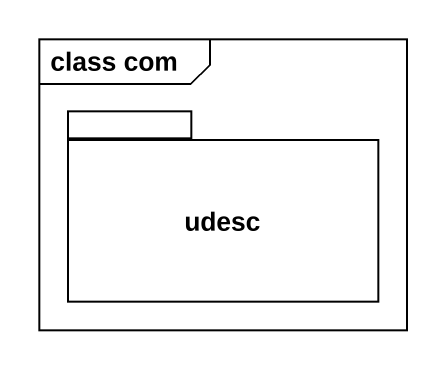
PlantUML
@startuml
mainframe class com
package udesc {
}
@enduml
